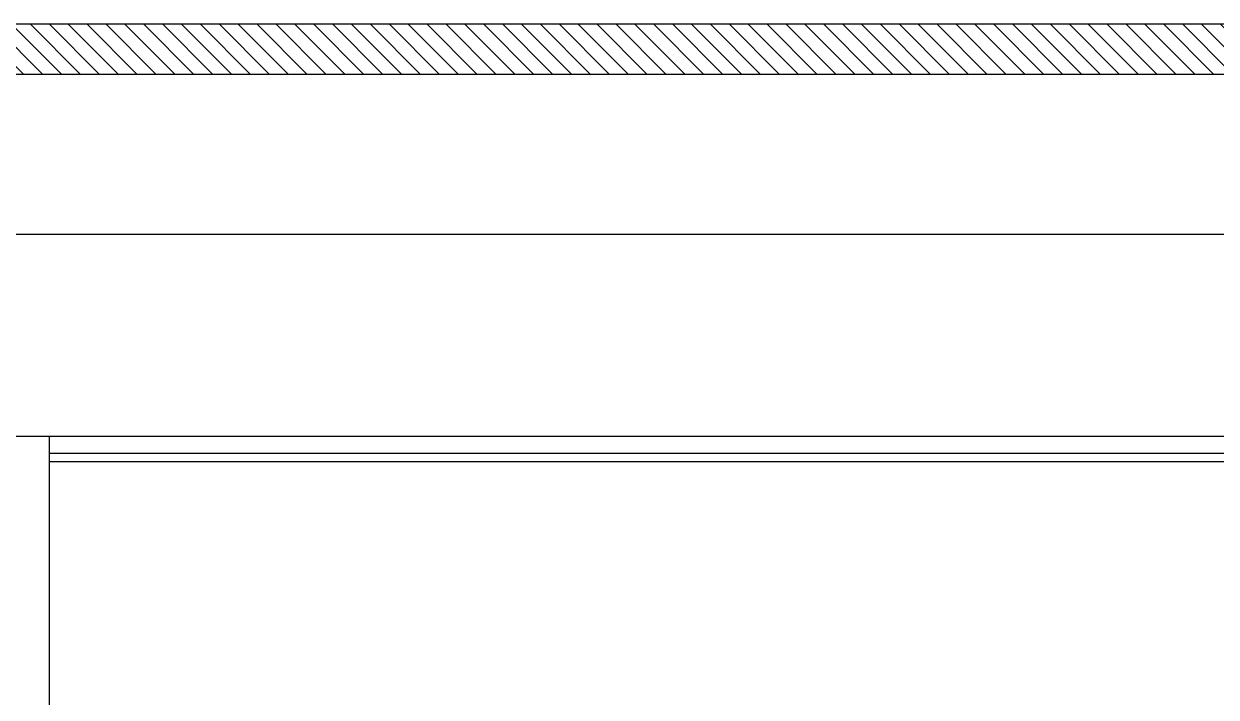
# Model space of a CAD drawing. Header units: millimetres. Extents: x 2056 to 4470, y 1400 to 3101.
# Drawn here: x 2177.897 to 2180.731, y 1477.023 to 1478.623 of the extents above; entities that cross this region are included whole.
import ezdxf

# ---------------------------------------------------------------- set-up
doc = ezdxf.new("R2010")
doc.units = ezdxf.units.MM
for name, color, linetype in [('A-PLAN-1', 5, 'Continuous'), ('A-PLAN-4', 2, 'Continuous'), ('A-PLAN-5', 1, 'Continuous'), ('A-PLAN-6', 9, 'Continuous')]:
    doc.layers.add(name, color=color, linetype=linetype)
doc.layers.add('A-WALL', color=16, linetype='Continuous', lineweight=30)

# ---------------------------------------------------------------- blocks, each defined once
blk = doc.blocks.new('placa-cte')
at = {"layer": 'A-PLAN-5'}
h = blk.add_hatch(dxfattribs=at)
h.set_pattern_fill('ANSI31', color=256, scale=0.01, angle=90, style=0)
h.set_pattern_definition([(135, (-989183.659403, -1733165.448907), (-0.02245064030267, -0.02245064030267), [])])
h.paths.add_polyline_path([(0, 0.5), (21.1484, 0.5), (21.1485, -0.0001), (20.6484, -0.0001), (20.6484, 0.3799), (14.4728, 0.3799), (14.4728, 0), (13.9728, 0), (13.9728, 0.3799), (8.4106, 0.3799), (8.4106, 0), (7.9106, 0), (7.9106, 0.3799), (1.9078, 0.3799), (1.9078, 0), (1.4078, 0), (1.4078, 0.3799), (0.1983, 0.3799), (0.1983, 0.0001), (0, 0.0001)])
at = {"layer": 'A-PLAN-1', "elevation": 0.2289}
blk.add_lwpolyline([(0, 0.5), (21.1484, 0.5), (21.1485, -0.0001), (20.6484, -0.0001), (20.6484, 0.3799), (14.4728, 0.3799), (14.4728, 0), (13.9728, 0), (13.9728, 0.3799), (8.4106, 0.3799), (8.4106, 0), (7.9106, 0), (7.9106, 0.3799), (1.9078, 0.3799), (1.9078, 0), (1.4078, 0), (1.4078, 0.3799), (0.1983, 0.3799), (0.1983, 0.0001), (0, 0.0001), (0, 0.5)], close=True, dxfattribs=at)

msp = doc.modelspace()

# ---------------------------------------------------------------- linework, layer by layer
at = {"layer": 'A-PLAN-4'}
for points in [[(2177.9566, 1477.5831), (2182.4511, 1477.5831), (2182.4511, 1478.1231), (2182.6211, 1478.1231)], [(2177.9566, 1477.6031), (2182.4311, 1477.6031), (2182.4311, 1478.1231)], [(2177.9566, 1477.6431), (2182.3911, 1477.6431), (2182.3911, 1478.1231)]]:
    msp.add_lwpolyline(points, dxfattribs=at)
at = {"layer": 'A-PLAN-6', "elevation": 0.2289}
msp.add_lwpolyline([(2161.7411, 1478.1232), (2182.4282, 1478.1232)], dxfattribs=at)
at = {"layer": 'A-WALL'}
msp.add_lwpolyline([(2177.9566, 1475.1231), (2177.8366, 1475.1231), (2177.8366, 1477.6431), (2177.9566, 1477.6431)], close=True, dxfattribs=at)

# ---------------------------------------------------------------- block references
at = {"color": 4}
msp.add_blockref('placa-cte', (2161.6211, 1478.1231), dxfattribs=at)

doc.saveas('drawing.dxf')
